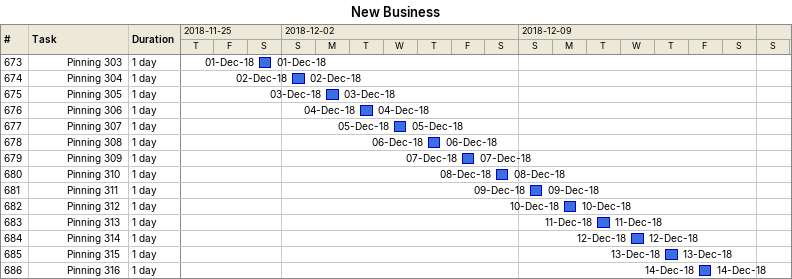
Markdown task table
New Business

| ID | Level | Task | Duration | Start | Finish |
|---|---|---|---|---|---|
| 673 | 4 | Pinning 303 | 1d | 2018-12-01 | 2018-12-01 |
| 674 | 4 | Pinning 304 | 1d | 2018-12-02 | 2018-12-02 |
| 675 | 4 | Pinning 305 | 1d | 2018-12-03 | 2018-12-03 |
| 676 | 4 | Pinning 306 | 1d | 2018-12-04 | 2018-12-04 |
| 677 | 4 | Pinning 307 | 1d | 2018-12-05 | 2018-12-05 |
| 678 | 4 | Pinning 308 | 1d | 2018-12-06 | 2018-12-06 |
| 679 | 4 | Pinning 309 | 1d | 2018-12-07 | 2018-12-07 |
| 680 | 4 | Pinning 310 | 1d | 2018-12-08 | 2018-12-08 |
| 681 | 4 | Pinning 311 | 1d | 2018-12-09 | 2018-12-09 |
| 682 | 4 | Pinning 312 | 1d | 2018-12-10 | 2018-12-10 |
| 683 | 4 | Pinning 313 | 1d | 2018-12-11 | 2018-12-11 |
| 684 | 4 | Pinning 314 | 1d | 2018-12-12 | 2018-12-12 |
| 685 | 4 | Pinning 315 | 1d | 2018-12-13 | 2018-12-13 |
| 686 | 4 | Pinning 316 | 1d | 2018-12-14 | 2018-12-14 |
